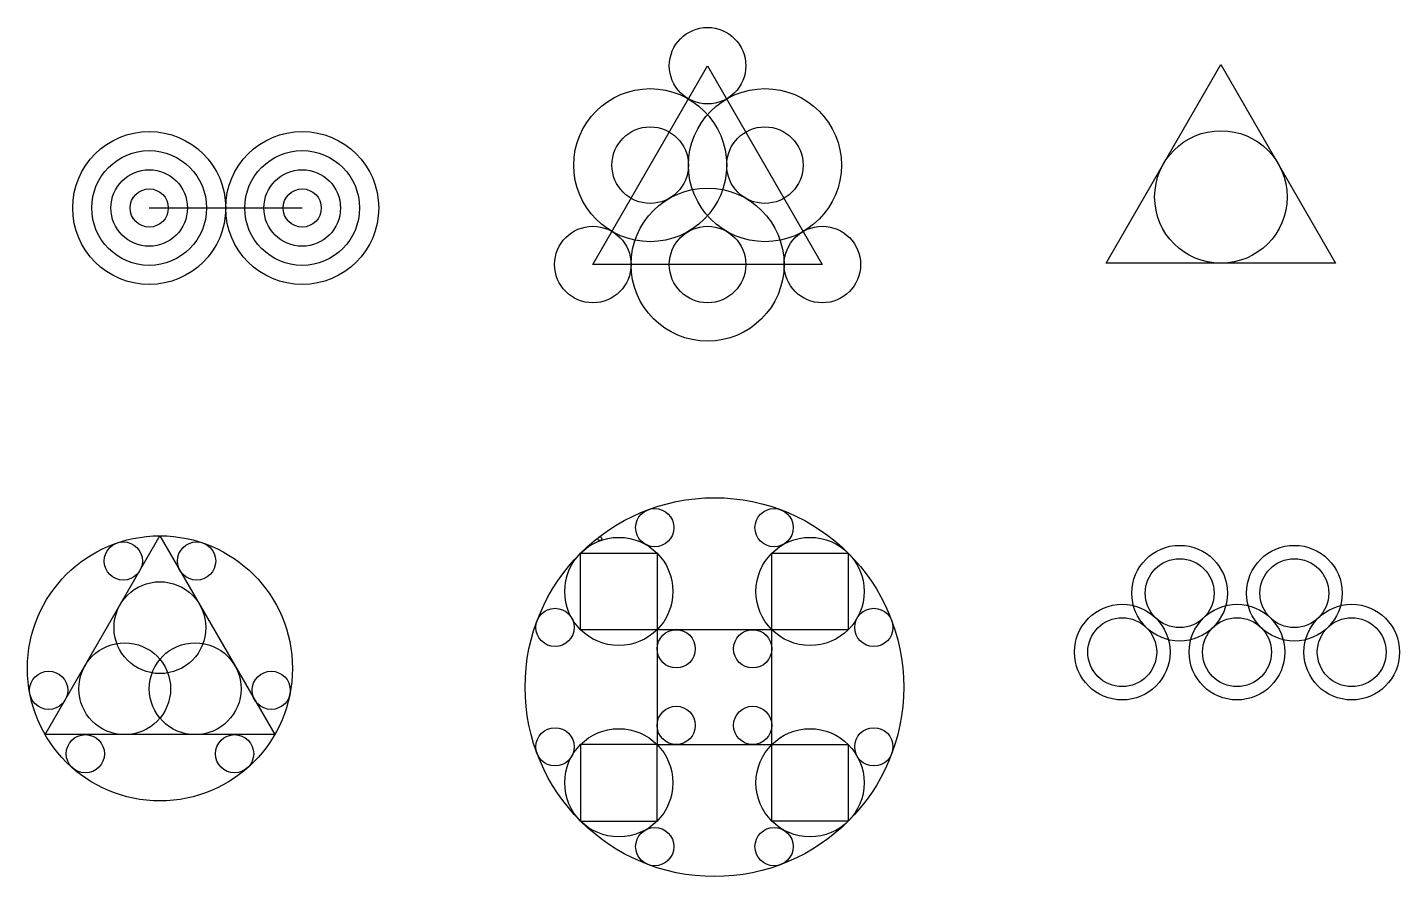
# Model space of a CAD drawing. Header units: millimetres. Extents: x 30 to 2442, y 106 to 1886.
# Drawn here: x 300 to 1017, y 134 to 578 of the extents above; entities that cross this region are included whole.
import ezdxf

# ---------------------------------------------------------------- set-up
doc = ezdxf.new("R2010")
doc.units = ezdxf.units.MM

msp = doc.modelspace()

# ---------------------------------------------------------------- linework, layer by layer
for p, q in [((595.22, 453.6), (655.22, 557.52)), ((655.22, 557.52), (715.22, 453.6)), ((863.63, 454.29), (923.63, 558.22)), ((923.63, 558.22), (983.63, 454.29)), ((363.26, 483.17), (443.26, 483.17)), ((715.22, 453.6), (595.22, 453.6)), ((983.63, 454.29), (863.63, 454.29)), ((308.88, 207.92), (368.88, 311.84)), ((368.88, 311.84), (428.88, 207.92)), ((588.82, 262.76), (588.82, 302.76)), ((588.82, 302.76), (628.82, 302.76)), ((628.82, 302.76), (628.82, 202.76)), ((688.82, 202.76), (688.82, 302.76)), ((688.82, 302.76), (728.82, 302.76)), ((728.82, 302.76), (728.82, 262.76)), ((728.82, 262.76), (588.82, 262.76)), ((428.88, 207.92), (308.88, 207.92)), ((628.82, 202.76), (588.82, 202.76)), ((588.82, 202.76), (588.82, 162.76)), ((628.82, 162.76), (628.82, 202.76)), ((628.82, 202.76), (688.82, 202.76)), ((688.82, 202.76), (728.82, 202.76)), ((688.82, 162.76), (688.82, 202.76)), ((728.82, 202.76), (728.82, 162.76)), ((588.82, 162.76), (628.82, 162.76)), ((728.82, 162.76), (688.82, 162.76))]:
    msp.add_line(p, q)
for centre, radius in [((655.22, 557.52), 20), ((625.22, 505.56), 40), ((685.22, 505.56), 40), ((625.22, 505.56), 20), ((685.22, 505.56), 20), ((363.26, 483.17), 40), ((443.26, 483.17), 40), ((923.63, 488.94), 34.64), ((363.26, 483.17), 30), ((443.26, 483.17), 30), ((363.26, 483.17), 20), ((443.26, 483.17), 20), ((363.26, 483.17), 10), ((443.26, 483.17), 10), ((655.22, 453.6), 40), ((595.22, 453.6), 20), ((655.22, 453.6), 20), ((715.22, 453.6), 20), ((658.82, 232.76), 98.99), ((627.62, 316.11), 10), ((690.01, 316.11), 10), ((368.88, 242.56), 69.28), ((349.72, 298.66), 10), ((388.04, 298.66), 10), ((608.82, 282.76), 28.28), ((598.92, 310.32), 1), ((708.82, 282.76), 28.28), ((902.04, 281.86), 25), ((962.04, 281.86), 25), ((902.04, 281.86), 18), ((962.04, 281.86), 18), ((368.88, 263.84), 24), ((575.47, 263.96), 10), ((742.16, 263.96), 10), ((872.04, 251.05), 25), ((932.04, 251.05), 25), ((992.04, 251.05), 25), ((872.04, 251.05), 18), ((932.04, 251.05), 18), ((992.04, 251.05), 18), ((638.82, 252.76), 10), ((678.82, 252.76), 10), ((350.45, 231.92), 24), ((387.31, 231.92), 24), ((310.72, 231.1), 10), ((427.05, 231.1), 10), ((638.82, 212.76), 10), ((678.82, 212.76), 10), ((575.47, 201.57), 10), ((608.82, 182.76), 28.28), ((708.82, 182.76), 28.28), ((742.16, 201.57), 10), ((329.87, 197.92), 10), ((407.89, 197.92), 10), ((627.62, 149.41), 10), ((690.01, 149.41), 10)]:
    msp.add_circle(centre, radius)

doc.saveas('drawing.dxf')
